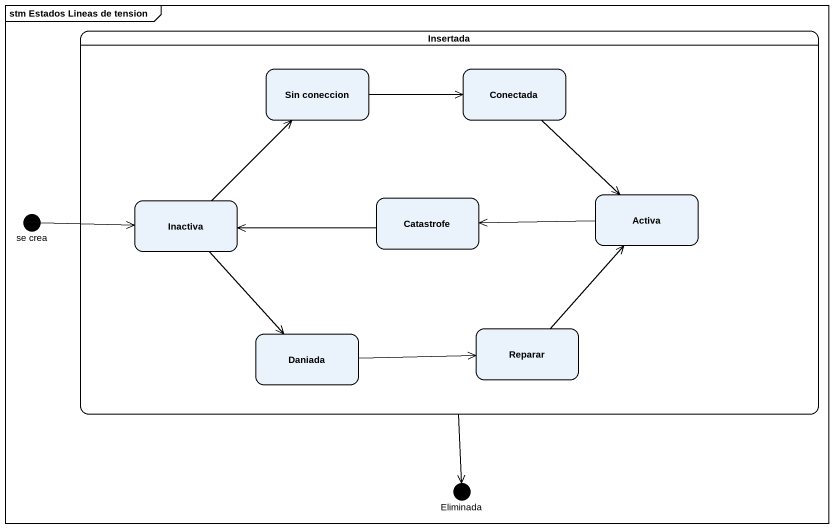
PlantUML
@startuml
mainframe stm Estados Lineas de tension
hide empty description
state Insertada {
  state "Sin coneccion" as Sin_coneccion
  state Conectada
  state Inactiva
  state Catastrofe
  state Activa
  state Daniada
  state Reparar
}
state "se crea" as se_crea <<start>>
state Eliminada <<start>>
Insertada --> Eliminada
Sin_coneccion -right-> Conectada
Conectada --> Activa
se_crea -right-> Inactiva
Inactiva -up-> Sin_coneccion
Inactiva --> Daniada
Catastrofe -left-> Inactiva
Activa -left-> Catastrofe
Daniada -right-> Reparar
Reparar -up-> Activa
@enduml
